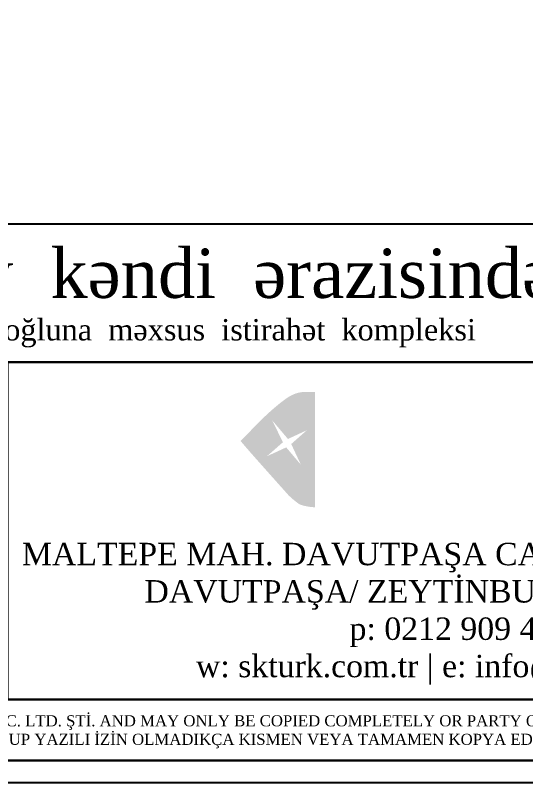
# Model space of a CAD drawing. Header units: millimetres. Extents: x -205382 to -191935, y -245869 to -242620.
# Drawn here: x -201564.8 to -201334.7, y -245739.3 to -245393.7 of the extents above; entities that cross this region are included whole.
import ezdxf
from ezdxf.enums import TextEntityAlignment as Align

# ---------------------------------------------------------------- set-up
doc = ezdxf.new("R2010")
doc.units = ezdxf.units.MM
doc.header["$LTSCALE"] = 40
doc.layers.add('Sktürk ANTET', color=7, linetype='Continuous')
doc.styles.add('CGOMEGA', font='times.ttf', dxfattribs={"height": 15})

# ---------------------------------------------------------------- blocks, each defined once
blk = doc.blocks.new('A$C7F967E95')
at = {"layer": 'Sktürk ANTET', "true_color": 0xd83225}
h = blk.add_hatch(color=22, dxfattribs=at)
h.dxf.hatch_style = 1
edge = h.paths.add_edge_path()
edge.add_spline(control_points=[(72.23, 3.25), (72.23, 3.25), (72.23, 55.12), (72.23, 55.12), (72.23, 55.12), (72.23, 55.12), (72.23, 55.12), (72.23, 55.12)], knot_values=[0.863637, 0.863637, 0.863637, 0.863637, 0.886364, 0.886364, 0.886364, 0.88639, 0.909092, 0.909092, 0.909092, 0.909092], degree=3, periodic=0)
edge.add_spline(control_points=[(72.23, 55.12), (72.23, 55.12), (66.52, 55.12), (66.52, 55.12)], knot_values=[0.909092, 0.909092, 0.909092, 0.909092, 1, 1, 1, 1], degree=3, periodic=0)
edge.add_spline(control_points=[(66.52, 55.13), (64, 54.88), (61.45, 53.82), (58.89, 51.94), (58.89, 51.94), (58.89, 51.94), (58.89, 51.94), (58.89, 51.94)], knot_values=[0.045455, 0.045455, 0.045455, 0.045455, 0.068182, 0.068182, 0.068182, 0.068208, 0.09091, 0.09091, 0.09091, 0.09091], degree=3, periodic=0)
edge.add_spline(control_points=[(58.89, 51.94), (56.32, 50.06), (53.7, 47.89), (51.03, 45.42), (51.03, 45.42), (51.03, 45.42), (51.03, 45.42), (51.03, 45.42)], knot_values=[0.09091, 0.09091, 0.09091, 0.09091, 0.113637, 0.113637, 0.113637, 0.113662, 0.136364, 0.136364, 0.136364, 0.136364], degree=3, periodic=0)
edge.add_spline(control_points=[(51.03, 45.42), (49.99, 44.48), (48.93, 43.46), (47.84, 42.38), (47.84, 42.38), (47.84, 42.38), (47.84, 42.38), (47.84, 42.38)], knot_values=[0.136364, 0.136364, 0.136364, 0.136364, 0.159091, 0.159091, 0.159091, 0.159117, 0.181819, 0.181819, 0.181819, 0.181819], degree=3, periodic=0)
edge.add_spline(control_points=[(47.84, 42.38), (46.76, 41.29), (45.68, 40.2), (44.62, 39.12), (44.62, 39.12), (44.62, 39.12), (44.62, 39.12), (44.62, 39.12)], knot_values=[0.181819, 0.181819, 0.181819, 0.181819, 0.204546, 0.204546, 0.204546, 0.204571, 0.227273, 0.227273, 0.227273, 0.227273], degree=3, periodic=0)
edge.add_spline(control_points=[(44.62, 39.12), (43.56, 38.03), (42.52, 36.98), (41.51, 35.97), (41.51, 35.97), (41.51, 35.97), (41.51, 35.97), (41.51, 35.97)], knot_values=[0.227273, 0.227273, 0.227273, 0.227273, 0.25, 0.25, 0.25, 0.250026, 0.272728, 0.272728, 0.272728, 0.272728], degree=3, periodic=0)
edge.add_spline(control_points=[(41.51, 35.97), (40.49, 34.96), (39.57, 34), (38.73, 33.12), (38.73, 33.12), (38.73, 33.12), (38.73, 33.12), (38.73, 33.12)], knot_values=[0.272728, 0.272728, 0.272728, 0.272728, 0.295455, 0.295455, 0.295455, 0.29548, 0.318182, 0.318182, 0.318182, 0.318182], degree=3, periodic=0)
edge.add_spline(control_points=[(38.73, 33.12), (39.12, 32.62), (40.04, 31.55), (41.47, 29.89), (41.47, 29.89), (41.47, 29.89), (41.47, 29.89), (41.47, 29.89)], knot_values=[0.318182, 0.318182, 0.318182, 0.318182, 0.34091, 0.34091, 0.34091, 0.340935, 0.363637, 0.363637, 0.363637, 0.363637], degree=3, periodic=0)
edge.add_spline(control_points=[(41.47, 29.89), (42.9, 28.24), (44.61, 26.3), (46.58, 24.07), (46.58, 24.07), (46.58, 24.07), (46.58, 24.07), (46.58, 24.07)], knot_values=[0.363637, 0.363637, 0.363637, 0.363637, 0.386364, 0.386364, 0.386364, 0.386389, 0.409091, 0.409091, 0.409091, 0.409091], degree=3, periodic=0)
edge.add_spline(control_points=[(46.58, 24.07), (48.56, 21.85), (50.67, 19.48), (52.92, 16.96), (52.92, 16.96), (52.92, 16.96), (52.92, 16.96), (52.92, 16.96)], knot_values=[0.409091, 0.409091, 0.409091, 0.409091, 0.431819, 0.431819, 0.431819, 0.431844, 0.454546, 0.454546, 0.454546, 0.454546], degree=3, periodic=0)
edge.add_spline(control_points=[(52.92, 16.96), (55.17, 14.44), (57.33, 12.02), (59.41, 9.7), (59.41, 9.7), (59.41, 9.7), (59.41, 9.7), (59.41, 9.7)], knot_values=[0.454546, 0.454546, 0.454546, 0.454546, 0.477273, 0.477273, 0.477273, 0.477299, 0.5, 0.5, 0.5, 0.5], degree=3, periodic=0)
edge.add_spline(control_points=[(59.41, 9.7), (59.9, 9.1), (60.47, 8.51), (61.11, 7.92), (61.11, 7.92), (61.11, 7.92), (61.11, 7.92), (61.11, 7.92)], knot_values=[0.5, 0.5, 0.5, 0.5, 0.522728, 0.522728, 0.522728, 0.522753, 0.545455, 0.545455, 0.545455, 0.545455], degree=3, periodic=0)
edge.add_spline(control_points=[(61.11, 7.92), (61.75, 7.33), (62.37, 6.79), (62.96, 6.32), (62.96, 6.32), (62.96, 6.32), (62.96, 6.32), (62.96, 6.32)], knot_values=[0.545455, 0.545455, 0.545455, 0.545455, 0.568182, 0.568182, 0.568182, 0.568208, 0.59091, 0.59091, 0.59091, 0.59091], degree=3, periodic=0)
edge.add_spline(control_points=[(62.96, 6.32), (63.56, 5.85), (64.07, 5.45), (64.52, 5.1), (64.52, 5.1), (64.52, 5.1), (64.52, 5.1), (64.52, 5.1)], knot_values=[0.59091, 0.59091, 0.59091, 0.59091, 0.613637, 0.613637, 0.613637, 0.613662, 0.636364, 0.636364, 0.636364, 0.636364], degree=3, periodic=0)
edge.add_spline(control_points=[(64.52, 5.1), (64.96, 4.76), (65.26, 4.56), (65.41, 4.51), (65.41, 4.51), (65.41, 4.51), (65.41, 4.51), (65.41, 4.51)], knot_values=[0.636364, 0.636364, 0.636364, 0.636364, 0.659091, 0.659091, 0.659091, 0.659117, 0.681819, 0.681819, 0.681819, 0.681819], degree=3, periodic=0)
edge.add_spline(control_points=[(65.41, 4.51), (66.05, 4.26), (66.93, 4.01), (68.04, 3.77), (68.04, 3.77), (68.04, 3.77), (68.04, 3.77), (68.04, 3.77)], knot_values=[0.681819, 0.681819, 0.681819, 0.681819, 0.704546, 0.704546, 0.704546, 0.704571, 0.727273, 0.727273, 0.727273, 0.727273], degree=3, periodic=0)
edge.add_spline(control_points=[(68.04, 3.77), (69.15, 3.52), (70.4, 3.35), (71.78, 3.25)], knot_values=[0.727273, 0.727273, 0.727273, 0.727273, 0.772727, 0.772727, 0.772727, 0.772727], degree=3, periodic=0)
edge.add_spline(control_points=[(71.78, 3.25), (71.78, 3.25), (71.78, 3.25), (71.78, 3.25), (71.78, 3.25), (71.78, 3.25), (72.23, 3.25), (72.23, 3.25), (72.23, 3.25), (72.23, 3.25), (72.23, 3.25), (72.23, 3.25)], knot_values=[0.818181, 0.818181, 0.818181, 0.818181, 0.840909, 0.840909, 0.840909, 0.840935, 0.84096, 0.840986, 0.841011, 0.841036, 0.863637, 0.863637, 0.863637, 0.863637], degree=3, periodic=0)
edge = h.paths.add_edge_path(flags=16)
edge.add_spline(control_points=[(68.57, 37.92), (68.57, 37.92), (68.57, 37.92), (68.57, 37.92), (68.57, 37.92), (68.57, 37.92), (61.55, 31.74), (61.55, 31.74), (61.55, 31.74), (61.55, 31.74), (65.9, 22.42), (65.9, 22.42)], knot_values=[0.222222, 0.222222, 0.222222, 0.222222, 0.277778, 0.277778, 0.277778, 0.277803, 0.333333, 0.333333, 0.333333, 0.333359, 0.444444, 0.444444, 0.444444, 0.444444], degree=3, periodic=0)
edge.add_spline(control_points=[(65.9, 22.42), (65.9, 22.42), (65.9, 22.42), (65.9, 22.42), (65.9, 22.42), (65.9, 22.42), (59.3, 30.21), (59.3, 30.21), (59.3, 30.21), (59.3, 30.21), (50.6, 26.22), (50.6, 26.22)], knot_values=[0.444444, 0.444444, 0.444444, 0.444444, 0.5, 0.5, 0.5, 0.500025, 0.555556, 0.555556, 0.555556, 0.555581, 0.666667, 0.666667, 0.666667, 0.666667], degree=3, periodic=0)
edge.add_spline(control_points=[(50.6, 26.22), (50.6, 26.22), (50.6, 26.22), (50.6, 26.22), (50.6, 26.22), (50.6, 26.22), (57.8, 32.52), (57.8, 32.52), (57.8, 32.52), (57.8, 32.52), (53.05, 42.3), (53.05, 42.3), (53.05, 42.3), (60.07, 34.01), (60.07, 34.01), (60.07, 34.01), (60.07, 34.01), (68.57, 37.92), (68.57, 37.92)], knot_values=[0.666667, 0.666667, 0.666667, 0.666667, 0.722222, 0.722222, 0.722222, 0.722248, 0.777778, 0.777778, 0.777778, 0.777803, 1, 1, 1, 1.111111, 1.111111, 1.111111, 1.111137, 1.222222, 1.222222, 1.222222, 1.222222], degree=3, periodic=0)

msp = doc.modelspace()

# ---------------------------------------------------------------- linework, layer by layer
for points in [[(-205219.71, -245739.34), (-201104.71, -245739.34), (-201104.71, -242799.34), (-205219.71, -242799.34)], [(-205209.71, -245729.34), (-201114.71, -245729.34), (-201114.71, -242809.34), (-205209.71, -242809.34)]]:
    msp.add_lwpolyline(points, close=True)
at = {"layer": 'Sktürk ANTET'}
for points in [[(-201913.26, -245487.66), (-201114.71, -245487.66), (-201114.71, -245549.95), (-201913.26, -245549.95)], [(-201568.17, -245549.95), (-201152.98, -245549.95), (-201152.98, -245701.93), (-201568.17, -245701.93)], [(-201913.26, -245701.93), (-201114.71, -245701.93), (-201114.71, -245729.34), (-201913.26, -245729.34)]]:
    msp.add_lwpolyline(points, close=True, dxfattribs=at)

# ---------------------------------------------------------------- block references
msp.add_blockref('A$C7F967E95', (-201501.96, -245618.55))

# ---------------------------------------------------------------- texts
at = {"layer": 'Sktürk ANTET', "style": 'CGOMEGA'}
for s, height, p in [('Qax  rayonu, Ağçay  kəndi  ərazisində  Ağayev ', 22.2361, (-201513.98, -245521.01)), (' Eıçin  Məmməd  oğluna  məxsus  istirahət  kompleksi ', 9.6356, (-201513.98, -245540.16))]:
    msp.add_text(s, height=height, dxfattribs=at).set_placement(p, align=Align.CENTER)
at = {"layer": 'Sktürk ANTET', "attachment_point": 5, "style": 'CGOMEGA'}
for s, insert, char_height, width in [('MALTEPE MAH. DAVUTPAŞA CAD. YILDIZ SOK. NO: 6/ A\\PDAVUTPAŞA/ ZEYTİNBURNU/ İSTANBUL\\Pp: 0212 909 4312\\Pw: skturk.com.tr | e: info@skturk.com.tr', (-201360.57, -245663.25), 10.0863, 474.4046), ("THIS DRAWING REMAINS THE PROPERTY OF {\\fTimes New Roman|b0|i0|c162|p18;SKTÜRK ENDÜSTRİYEL MUTFAK SAN. VE TİC. LTD. ŞTİ. }AND MAY ONLY BE COPIED COMPLETELY OR PARTY OR ISSUED TO THIRD PARTY WITH OUR PRIOR CONSENT.\\PBU RESİM {\\fTimes New Roman|b0|i0|c162|p18;SKTÜRK ENDÜSTRİYEL MUTFAK SAN. VE TİC. LTD. ŞTİ.'NİN }MALI OLUP YAZILI İZİN OLMADIKÇA KISMEN VEYA TAMAMEN KOPYA EDİLEMEZ VE ÜÇÜNCÜ ŞAHISLARA VERİLEMEZ.", (-201509.27, -245716.46), 5, 796.0812)]:
    msp.add_mtext(s, dxfattribs=dict(at, insert=insert, char_height=char_height, width=width))

doc.saveas('drawing.dxf')
